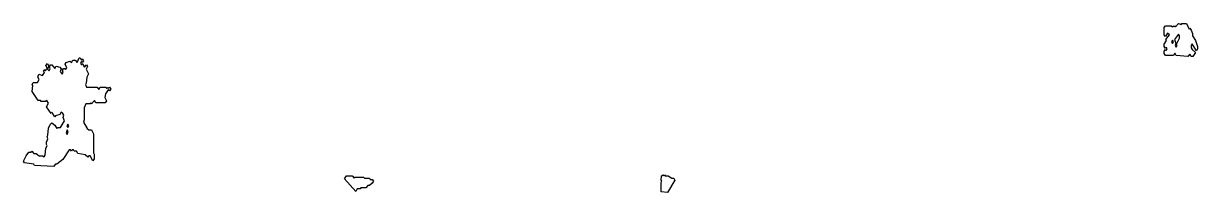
# Model space of a CAD drawing. Header units: millimetres. Extents: x 0 to 2719, y 0 to 392.
import ezdxf

# ---------------------------------------------------------------- set-up
doc = ezdxf.new("R2010")
doc.units = ezdxf.units.MM
doc.layers.add('M', color=7, linetype='Continuous')

msp = doc.modelspace()

# ---------------------------------------------------------------- linework, layer by layer
at = {"layer": 'M'}
for points in [[(2662.7, 317.6), (2644.2, 317.6), (2641.7, 321.8), (2641.7, 327.3), (2644.3, 331.6), (2645.9, 328.9), (2648.3, 332.8), (2645.9, 336.7), (2644.3, 334), (2641.7, 338.2), (2641.7, 343.8), (2646.7, 352), (2645, 354.7), (2653.3, 365.6), (2649.3, 369.6), (2644.3, 361.3), (2641.7, 365.6), (2641.7, 382.1), (2644.2, 386.3), (2657.6, 386.3), (2660.9, 383.6), (2662.6, 386.4), (2664.3, 383.6), (2665.9, 386.4), (2667.6, 383.6), (2674.2, 391.8), (2680.9, 389), (2682.6, 391.8), (2692.7, 391.8), (2699.3, 378.2), (2700.9, 380.9), (2703.5, 376.6), (2706.9, 368.4), (2706.9, 362.9), (2713.5, 352), (2718.5, 338.3), (2718.5, 332.8), (2715.9, 328.5), (2705.9, 344.9), (2703.5, 341), (2703.5, 335.6), (2706, 331.5), (2713.6, 324.6), (2707.7, 314.9), (2704.2, 314.9), (2700.9, 320.3), (2696, 314.9), (2669.2, 317.6), (2665.9, 323), (2662.7, 317.6)], [(2670, 343.7), (2676.7, 357.5), (2676.7, 362.9), (2674.3, 366.8), (2665.2, 354.7), (2668.6, 346.5), (2666.9, 341), (2669.3, 337.1), (2671.7, 341), (2670, 343.7)], [(2663.3, 349.2), (2660.9, 353.1), (2658.6, 349.2), (2660.9, 345.3), (2663.3, 349.2)], [(0, 72.7), (5.9, 85), (12.6, 93.3), (17.6, 93.3), (19.3, 96.1), (24.3, 90.6), (29.3, 90.6), (36, 85.1), (44.3, 85.1), (47.6, 82.4), (50, 86.4), (51.7, 102.8), (55, 108.3), (53.3, 111), (53.3, 116.5), (56.7, 124.7), (55, 130.2), (56.7, 132.9), (58.3, 149.4), (61.7, 157.6), (65.9, 161.8), (72.7, 156.2), (77.6, 148.2), (79.2, 150.8), (85.9, 150.8), (95, 165.8), (91.7, 174), (93.3, 179.4), (90.9, 183.5), (87.6, 186.1), (84.3, 180.7), (74.3, 178), (72.6, 175.2), (65.9, 186.1), (64.3, 183.4), (53.3, 198.6), (58.3, 206.8), (54.3, 213.5), (51, 210.8), (40.9, 210.8), (39.2, 213.6), (34.2, 213.6), (20, 234.2), (21.7, 247.9), (20, 250.6), (22.6, 254.8), (32.6, 254.8), (36.7, 261.6), (33.3, 267.1), (35.9, 274), (44.2, 271.3), (48.3, 278), (46.7, 280.8), (49.3, 285.1), (50.9, 282.3), (54.3, 287.8), (59.3, 282.3), (61.7, 286.3), (60, 291.7), (62.6, 295.9), (66, 295.9), (72.6, 287.8), (75.9, 293.2), (84.3, 290.4), (86.9, 286.3), (85.2, 280.8), (89.3, 274.1), (91.7, 278), (90, 283.5), (92.6, 287.7), (96, 287.7), (97.6, 285.1), (100, 289), (96.7, 297.2), (99.2, 301.4), (107.6, 304.1), (110.9, 301.4), (114.2, 306.9), (119.3, 306.9), (124.3, 301.5), (129.2, 312.3), (131, 312.3), (134.3, 307), (135.9, 309.7), (138.6, 305.4), (135.9, 301.1), (134.3, 303.8), (131.9, 299.9), (134.3, 296), (135.9, 298.8), (141, 290.5), (146, 296), (148.6, 291.7), (145.2, 286.2), (150.2, 275.3), (146.9, 267), (145.2, 253.3), (143.6, 250.6), (146, 243.9), (171, 243.9), (174.3, 238.5), (177.6, 243.9), (191, 243.9), (192.6, 241.3), (194.3, 244), (196, 241.2), (199.3, 243.9), (201.9, 239.7), (199.3, 235.4), (196, 238.2), (190.2, 228.7), (188.6, 220.5), (191.9, 212.3), (189.3, 208.1), (167.6, 208.1), (164.3, 213.5), (157.6, 205.3), (155.9, 208), (154.3, 205.4), (144.3, 205.4), (140.2, 195.9), (140.2, 168.5), (138.6, 163), (147.7, 148), (151, 145.3), (157.7, 145.3), (161.9, 135.7), (161.9, 91.9), (163.5, 89.1), (163.5, 78.1), (160.9, 73.8), (154.2, 84.9), (151, 84.9), (149.3, 82.1), (142.6, 87.6), (125.9, 90.4), (122.6, 95.8), (117.6, 95.8), (115.9, 98.6), (112.7, 98.6), (110.9, 95.7), (109.2, 98.6), (106, 98.6), (91, 76.7), (77.6, 65.7), (74.3, 65.7), (69.3, 60.2), (25.9, 63), (24.2, 65.7), (2.6, 68.5), (0, 72.7)], [(56, 298.7), (58.6, 291.7), (55.9, 287.4), (51.7, 294.5), (56, 298.7)], [(98.6, 138.4), (100.9, 134.5), (103.3, 141.1), (101, 145), (98.6, 138.4)], [(102.6, 158.7), (100.2, 154.8), (102.6, 150.9), (105, 154.8), (102.6, 158.7)], [(743.3, 31.6), (747.6, 38.5), (761, 38.5), (765.9, 33.1), (767.6, 35.8), (787.7, 35.8), (789.3, 33.1), (801, 33.1), (802.7, 30.3), (807.7, 30.3), (810.2, 26.1), (807.7, 21.9), (801, 16.4), (797.7, 16.4), (792.7, 11), (781, 11), (779.3, 8.2), (772.7, 8.2), (769.3, 2.7), (743.3, 31.6)], [(1476.7, 1.4), (1476.7, 23.4), (1478.3, 26.1), (1476.7, 28.8), (1477.5, 38.5), (1481, 41.3), (1482.6, 38.6), (1484.3, 41.4), (1486, 38.5), (1492.6, 38.5), (1501, 33.1), (1506, 33.1), (1508.6, 28.9), (1491, 0), (1476.7, 1.4)]]:
    msp.add_lwpolyline(points, close=True, dxfattribs=at)

doc.saveas('drawing.dxf')
